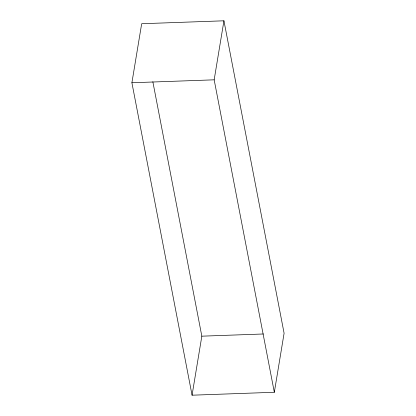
<?xml version="1.0" encoding="UTF-8"?>
<svg xmlns="http://www.w3.org/2000/svg" width="416" height="416" viewBox="0 0 416 416"><rect width="100%" height="100%" fill="white"/><g stroke="black" fill="none" stroke-linecap="round" stroke-linejoin="round"><path stroke-width="0.62" d="M131.903 82.753L141.674 23.728L223.938 20.8L284.097 333.247L274.326 392.272L192.062 395.2L131.903 82.753L214.167 79.825L223.938 20.8M192.062 395.2L201.833 336.175L152.849 81.754M201.833 336.175L263.37 333.986M214.167 79.825L274.326 392.272"/></g></svg>
